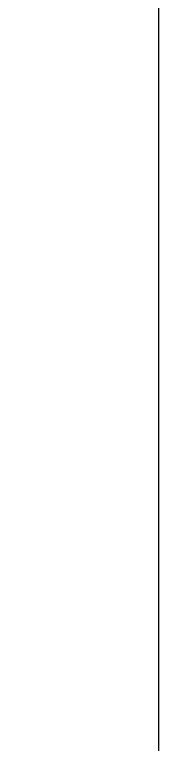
# Model space of a CAD drawing. Header units: centimetres. Extents: x 0 to 1084401, y -139216 to 99734.
# Drawn here: x 903967 to 903977, y 11859.3 to 11910.2 of the extents above; entities that cross this region are included whole.
import ezdxf

# ---------------------------------------------------------------- set-up
doc = ezdxf.new("R2010")
doc.units = ezdxf.units.CM
doc.header["$LTSCALE"] = 4
doc.layers.add('0.6', color=6, linetype='Continuous')

msp = doc.modelspace()

# ---------------------------------------------------------------- linework, layer by layer
at = {"layer": '0.6'}
msp.add_lwpolyline([(903967.0019350427, 11926.55647321635), (903977.0019350427, 11926.55647321635), (903977.0019350427, 11566.55647321635), (903842.0019350427, 11566.55647321635)], dxfattribs=at)

doc.saveas('drawing.dxf')
